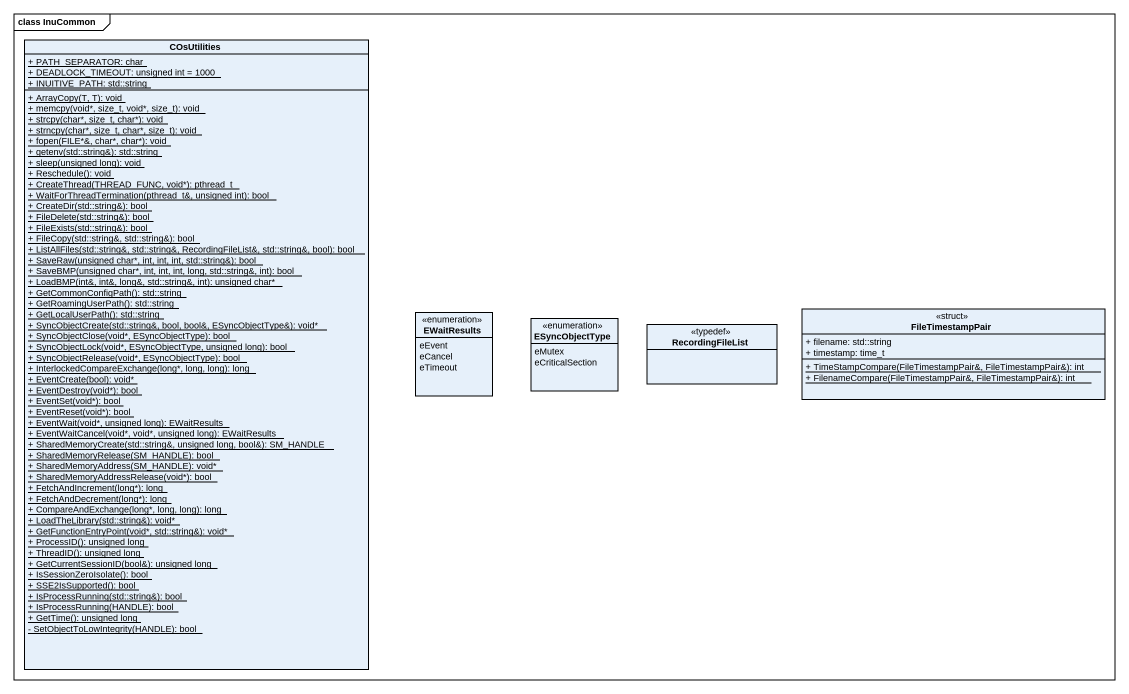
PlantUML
@startuml
mainframe class InuCommon
hide circle
hide empty members
skinparam classAttributeIconSize 0
class COsUtilities {
  {static} + PATH_SEPARATOR: char
  {static} + DEADLOCK_TIMEOUT: unsigned int = 1000
  {static} + INUITIVE_PATH: std::string
  {static} + ArrayCopy(T, T): void
  {static} + memcpy(void*, size_t, void*, size_t): void
  {static} + strcpy(char*, size_t, char*): void
  {static} + strncpy(char*, size_t, char*, size_t): void
  {static} + fopen(FILE*&, char*, char*): void
  {static} + getenv(std::string&): std::string
  {static} + sleep(unsigned long): void
  {static} + Reschedule(): void
  {static} + CreateThread(THREAD_FUNC, void*): pthread_t
  {static} + WaitForThreadTermination(pthread_t&, unsigned int): bool
  {static} + CreateDir(std::string&): bool
  {static} + FileDelete(std::string&): bool
  {static} + FileExists(std::string&): bool
  {static} + FileCopy(std::string&, std::string&): bool
  {static} + ListAllFiles(std::string&, std::string&, RecordingFileList&, std::string&, bool): bool
  {static} + SaveRaw(unsigned char*, int, int, int, std::string&): bool
  {static} + SaveBMP(unsigned char*, int, int, int, long, std::string&, int): bool
  {static} + LoadBMP(int&, int&, long&, std::string&, int): unsigned char*
  {static} + GetCommonConfigPath(): std::string
  {static} + GetRoamingUserPath(): std::string
  {static} + GetLocalUserPath(): std::string
  {static} + SyncObjectCreate(std::string&, bool, bool&, ESyncObjectType&): void*
  {static} + SyncObjectClose(void*, ESyncObjectType): bool
  {static} + SyncObjectLock(void*, ESyncObjectType, unsigned long): bool
  {static} + SyncObjectRelease(void*, ESyncObjectType): bool
  {static} + InterlockedCompareExchange(long*, long, long): long
  {static} + EventCreate(bool): void*
  {static} + EventDestroy(void*): bool
  {static} + EventSet(void*): bool
  {static} + EventReset(void*): bool
  {static} + EventWait(void*, unsigned long): EWaitResults
  {static} + EventWaitCancel(void*, void*, unsigned long): EWaitResults
  {static} + SharedMemoryCreate(std::string&, unsigned long, bool&): SM_HANDLE
  {static} + SharedMemoryRelease(SM_HANDLE): bool
  {static} + SharedMemoryAddress(SM_HANDLE): void*
  {static} + SharedMemoryAddressRelease(void*): bool
  {static} + FetchAndIncrement(long*): long
  {static} + FetchAndDecrement(long*): long
  {static} + CompareAndExchange(long*, long, long): long
  {static} + LoadTheLibrary(std::string&): void*
  {static} + GetFunctionEntryPoint(void*, std::string&): void*
  {static} + ProcessID(): unsigned long
  {static} + ThreadID(): unsigned long
  {static} + GetCurrentSessionID(bool&): unsigned long
  {static} + IsSessionZeroIsolate(): bool
  {static} + SSE2IsSupported(): bool
  {static} + IsProcessRunning(std::string&): bool
  {static} + IsProcessRunning(HANDLE): bool
  {static} + GetTime(): unsigned long
  {static} - SetObjectToLowIntegrity(HANDLE): bool
}
enum EWaitResults {
  eEvent
  eCancel
  eTimeout
}
enum ESyncObjectType {
  eMutex
  eCriticalSection
}
class RecordingFileList <<typedef>>
class FileTimestampPair <<struct>> {
  + filename: std::string
  + timestamp: time_t
  {static} + TimeStampCompare(FileTimestampPair&, FileTimestampPair&): int
  {static} + FilenameCompare(FileTimestampPair&, FileTimestampPair&): int
}
@enduml
